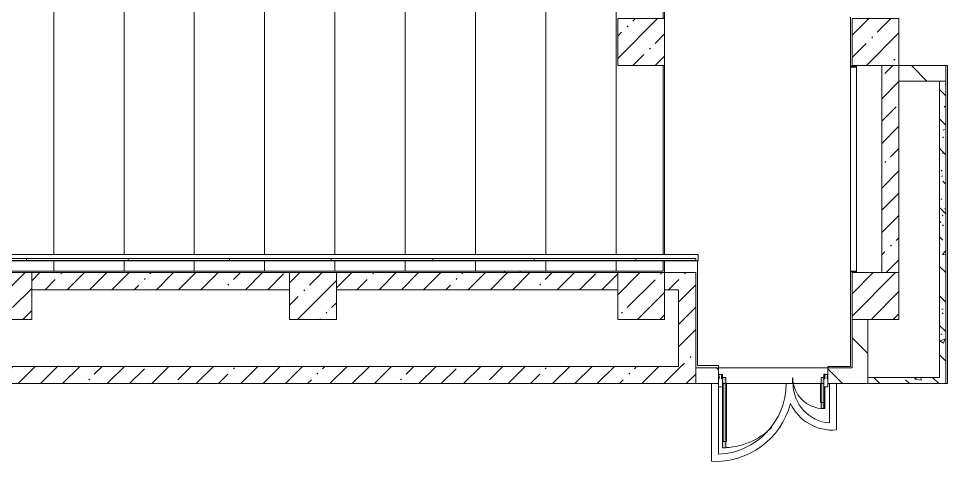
# Model space of a CAD drawing. Header units: millimetres. Extents: x 81094 to 272713, y -8553 to 29000.
# Drawn here: x 168043 to 179934, y 12785 to 18450 of the extents above; entities that cross this region are included whole.
import ezdxf

# ---------------------------------------------------------------- set-up
doc = ezdxf.new("R2010")
doc.units = ezdxf.units.MM
doc.linetypes.add('200_ШТРИХ__ш1_п0_6_', pattern=[800, 500, -300])
for name, color, linetype, lineweight, true_color in [('A-DETL-GENF-2', 7, 'Continuous', 5, 0xe2e2e2), ('A-DETL-GENF-4', 7, 'Continuous', 5, 0xaaaaaa), ('A-DOOR-5', 7, 'Continuous', 5, 0xaaaaaa), ('A-FLOR-1', 7, 'Continuous', 5, 0xaaaaaa), ('A-WALL-PATT-1', 7, 'Continuous', 5, 0x787878), ('I-WALL-5', 7, 'Continuous', 5, 0x787878)]:
    doc.layers.add(name, color=color, linetype=linetype, lineweight=lineweight, true_color=true_color)
for name, color, linetype, lineweight in [('A-DETL-MBND-1', 7, '200_ШТРИХ__ш1_п0_6_', 9), ('A-GLAZ-CWMG-2', 7, 'Continuous', 5), ('A-WALL', 7, 'Continuous', 9), ('A-WALL-5', 7, 'Continuous', 5), ('I-WALL-3', 7, 'Continuous', 5), ('S-COLS-1', 7, 'Continuous', 5), ('S-STRS-3', 7, 'Continuous', 5)]:
    doc.layers.add(name, color=color, linetype=linetype, lineweight=lineweight)
pattern_1 = [(45, (145702.9, 0), (-285.123, 285.123), []), (45, (145988.04, 0), (-285.123, 285.123), [504.031, -100.806, 16.764, -84.042])]
pattern_2 = [(135, (145702.9, 0), (-353.5534, -353.5534), [])]
pattern_3 = [(135, (145702.9, 0), (-377.171, -377.171), [533.4, -88.9, 17.78, -88.9]), (135, (145702.9, 376.94), (-377.171, -377.171), []), (50, (145702.9, 0), (637.6445, -55.7866), [66.675, -733.425]), (355, (145702.9, 0), (-123.349, 668.699), [53.34, -586.74]), (100.451, (145756.05, -4.65), (514.299, 612.908), [56.665, -623.315]), (46.184, (145702.9, 177.8), (948.776, -147.15), [100.012, -1100.137]), (96.636, (145782, 165.5), (830.91, 865.997), [84.998, -934.973]), (351.184, (145702.9, 177.8), (830.918, 865.988), [80.01, -880.11]), (21, (145791.8, 133.35), (530.6506, -357.928), [66.675, -733.425]), (326, (145791.8, 133.35), (216.308, 644.658), [53.34, -586.74]), (71.451, (145836.04, 103.5), (746.96, 286.724), [56.665, -623.315]), (37.5, (145702.92, 0), (10.8105, 295.9426), [16.764, -562.864, 16.764, -578.866, -588.962]), (37.5, (145702.92, 0), (10.8105, 295.9426), [-1175.258, 16.764, -572.198]), (7.5, (145702.9, 0), (233.8692, 350.6318), [16.764, -322.834, 16.764, -549.529, -224.472]), (7.5, (145702.9, 0), (233.8692, 350.6318), [-905.891, 16.764, -207.708]), (327.5, (145504.67, 0), (474.5678, -20.0513), [16.764, -205.486, 16.764, -676.656, -920.115]), (327.5, (145504.67, 0), (474.5678, -20.0513), [-915.67, 16.764, -903.351]), (317.5, (145415.77, 0), (518.452, 88.9934), [16.764, -272.161, 16.764, -443.738, -653.415]), (317.5, (145415.77, 0), (518.452, 88.9934), [-749.427, 16.764, -636.651])]

# ---------------------------------------------------------------- blocks, each defined once
blk = doc.blocks.new('BSC_Колонна _Прямоугольная - 600х600-V61-2_7_3_птичка')
at = {"layer": 'S-COLS-1'}
h = blk.add_hatch(dxfattribs=at)
h.set_pattern_fill('FP_83', color=256, style=0, pattern_type=2)
h.set_pattern_definition([(45, (-26110, -14900), (-285.123, 285.123), []), (45, (-25824.88, -14900), (-285.123, 285.123), [504.031, -100.806, 16.764, -84.042])])
h.paths.add_polyline_path([(-300, -300), (300, -300), (300, 300), (-300, 300)])
for p, q in [((300, 300), (-300, 300)), ((-300, 300), (-300, -300)), ((300, -300), (300, 300)), ((-300, -300), (300, -300))]:
    blk.add_line(p, q, dxfattribs=at)
blk = doc.blocks.new('BSC_Колонна _Прямоугольная - 600х600-V92-2_7_3_птичка')
at = {"layer": 'S-COLS-1'}
h = blk.add_hatch(dxfattribs=at)
h.set_pattern_fill('FP_120', color=256, style=0, pattern_type=2)
h.set_pattern_definition([(45, (-33310, -18150), (-285.123, 285.123), []), (45, (-33024.88, -18150), (-285.123, 285.123), [504.031, -100.806, 16.764, -84.042])])
h.paths.add_polyline_path([(-300, -300), (300, -300), (300, 300), (-300, 300), (-300, 12)])
for p, q in [((300, 300), (-300, 300)), ((-300, 300), (-300, -300)), ((300, -300), (300, 300)), ((-300, -300), (300, -300))]:
    blk.add_line(p, q, dxfattribs=at)
blk = doc.blocks.new('BSC_Колонна _Прямоугольная - 600х600-V102-2_7_3_птичка')
at = {"layer": 'S-COLS-1'}
h = blk.add_hatch(dxfattribs=at)
h.set_pattern_fill('FP_124', color=256, style=0, pattern_type=2)
h.set_pattern_definition([(45, (-33310, -14900), (-285.123, 285.123), []), (45, (-33024.88, -14900), (-285.123, 285.123), [504.031, -100.806, 16.764, -84.042])])
h.paths.add_polyline_path([(-300, -300), (300, -300), (300, 300), (-300, 300), (-300, -208)])
for p, q in [((300, 300), (-300, 300)), ((-300, 300), (-300, -300)), ((300, -300), (300, 300)), ((-300, -300), (300, -300))]:
    blk.add_line(p, q, dxfattribs=at)
blk = doc.blocks.new('BSC_Колонна _Прямоугольная - 600х600-V113-2_7_3_птичка')
at = {"layer": 'S-COLS-1'}
h = blk.add_hatch(dxfattribs=at)
h.set_pattern_fill('FP_134', color=256, style=0, pattern_type=2)
h.set_pattern_definition([(45, (-30310, -14900), (-285.123, 285.123), []), (45, (-30024.88, -14900), (-285.123, 285.123), [504.031, -100.806, 16.764, -84.042])])
h.paths.add_polyline_path([(-300, -300), (300, -300), (300, 300), (-300, 300)])
for p, q in [((300, 300), (-300, 300)), ((-300, 300), (-300, -300)), ((300, -300), (300, 300)), ((-300, -300), (300, -300))]:
    blk.add_line(p, q, dxfattribs=at)
blk = doc.blocks.new('BSC_Колонна _Прямоугольная - 600х600-V144-2_7_3_птичка')
at = {"layer": 'S-COLS-1'}
h = blk.add_hatch(dxfattribs=at)
h.set_pattern_fill('FP_163', color=256, style=0, pattern_type=2)
h.set_pattern_definition([(45, (-22210, -14900), (-285.123, 285.123), []), (45, (-21924.88, -14900), (-285.123, 285.123), [504.031, -100.806, 16.764, -84.042])])
h.paths.add_polyline_path([(-300, -300), (300, -300), (300, 300), (-300, 300)])
for p, q in [((300, 300), (-300, 300)), ((-300, 300), (-300, -300)), ((300, -300), (300, 300)), ((-300, -300), (300, -300))]:
    blk.add_line(p, q, dxfattribs=at)
blk = doc.blocks.new('Прямоугольный импост - Импост структурный с накладкой - 160мм Темный-32479175-2_7_3_птичка')
at = {"layer": 'A-GLAZ-CWMG-2'}
for p, q in [((-50, 40), (-50, 140)), ((-50, 140), (0, 140)), ((0, 140), (0, 40)), ((-40, 40), (-50, 40)), ((-50, -17), (-50, 0)), ((-50, 0), (-40, 0)), ((-40, 0), (-40, 40)), ((-10, 40), (-10, 0)), ((0, 40), (-10, 40)), ((-10, 0), (0, 0)), ((0, 0), (0, -17)), ((0, -17), (-50, -17))]:
    blk.add_line(p, q, dxfattribs=at)
blk = doc.blocks.new('Дверь_Витражная_остекление_ - Д-39_л_ Актовый-32481803-2_7_3_птичка')
at = {"layer": 'A-DETL-GENF-2'}
for points in [[(605, 920), (605, 20), (650, 20), (650, 920)], [(-660, 420), (-660, 140), (-650, 140), (-650, 40), (-660, 40), (-660, 20), (-615, 20), (-615, 420)]]:
    blk.add_hatch(color=256, dxfattribs=at).paths.add_polyline_path(points)
at = {"layer": 'A-DETL-GENF-4'}
for p, q in [((596, 840), (596, 100)), ((650, 920), (605, 920)), ((605, 920), (605, 20)), ((650, 920), (605, 920)), ((605, 920), (605, 20)), ((650, 840), (605, 840)), ((640, 840), (640, 100)), ((650, 920), (650, 140)), ((650, 140), (650, 920)), ((-660, 420), (-615, 420)), ((-660, 420), (-660, 140)), ((-615, 420), (-660, 420)), ((-660, 420), (-660, 140)), ((-615, 420), (-615, 20)), ((-615, 20), (-615, 420)), ((-660, 340), (-615, 340)), ((-650, 340), (-650, 140)), ((-606, 340), (-606, 100)), ((-650, 100), (-615, 100)), ((-615, 20), (-650, 20)), ((-650, 20), (-615, 20)), ((650, 100), (605, 100)), ((605, 20), (650, 20)), ((605, 20), (650, 20)), ((650, 40), (650, 20)), ((650, 20), (650, 40))]:
    blk.add_line(p, q, dxfattribs=at)
at = {"layer": 'A-DOOR-5'}
for p, q in [((650, 920), (650, 140)), ((-650, 420), (-650, 140)), ((-650, 20), (-660, 20)), ((-660, 20), (-660, -20)), ((-650, 40), (-650, 20)), ((-650, -20), (-650, 20)), ((650, 40), (650, 20)), ((660, 20), (650, 20)), ((650, 20), (650, -20)), ((660, -20), (660, 20)), ((-660, -20), (-650, -20)), ((650, -20), (660, -20))]:
    blk.add_line(p, q, dxfattribs=at)
for centre, radius, start, end in [((650, 20), 900, 90, 134.8292), ((-650, 20), 400, 360, 90), ((650, 20), 900, 174.8223, 180)]:
    blk.add_arc(centre, radius, start, end, dxfattribs=at)
blk = doc.blocks.new('Прямоугольный импост - Импост структурный с накладкой - 160мм Темный-32479277-2_7_3_птичка')
at = {"layer": 'A-GLAZ-CWMG-2'}
for p, q in [((0, 140), (-50, 140)), ((-50, 140), (-50, 40)), ((0, 40), (0, 140)), ((-50, 40), (-40, 40)), ((-40, 0), (-50, 0)), ((-50, 0), (-50, -17)), ((-40, 40), (-40, 0)), ((-10, 0), (-10, 40)), ((-10, 40), (0, 40)), ((0, 0), (-10, 0)), ((0, -17), (0, 0)), ((-50, -17), (0, -17))]:
    blk.add_line(p, q, dxfattribs=at)
blk = doc.blocks.new('Перекрытия 2 - Перекрытия 4-32990152-2_7_3_птичка')
at = {"layer": 'S-STRS-3'}
for p, q in [((21910, 19180), (22510, 19180)), ((21910, 19180), (21910, 15411)), ((22810, 19180), (23410, 19180)), ((22810, 15411), (22810, 19180)), ((23710, 19180), (24310, 19180)), ((23710, 15411), (23710, 19180)), ((24610, 19180), (25210, 19180)), ((24610, 15411), (24610, 19180)), ((25510, 19180), (26110, 19180)), ((25510, 15411), (25510, 19180)), ((26410, 19180), (27010, 19180)), ((26410, 15411), (26410, 19180)), ((27310, 19180), (27910, 19180)), ((27310, 15411), (27310, 19180)), ((28210, 19180), (28810, 19180)), ((28210, 15411), (28210, 19180)), ((29110, 19180), (29710, 19180)), ((29110, 15411), (29110, 19180)), ((30010, 19180), (30610, 19180)), ((30010, 15411), (30010, 19180)), ((30610, 18430), (30610, 19180)), ((30610, 15411), (30610, 17830)), ((21910, 15330), (21910, 15200)), ((22810, 15200), (22810, 15330)), ((23710, 15200), (23710, 15330)), ((24610, 15200), (24610, 15330)), ((25510, 15200), (25510, 15330)), ((26410, 15200), (26410, 15330)), ((27310, 15200), (27310, 15330)), ((28210, 15200), (28210, 15330)), ((29110, 15200), (29110, 15330)), ((30010, 15200), (30010, 15330)), ((30610, 15200), (30610, 15330)), ((22810, 15200), (21910, 15200)), ((23710, 15200), (22810, 15200)), ((24610, 15200), (23710, 15200)), ((25510, 15200), (24610, 15200)), ((26410, 15200), (25510, 15200)), ((27310, 15200), (26410, 15200)), ((28210, 15200), (27310, 15200)), ((29110, 15200), (28210, 15200)), ((30010, 15200), (29110, 15200)), ((30610, 15200), (30010, 15200))]:
    blk.add_line(p, q, dxfattribs=at)
blk = doc.blocks.new('Стены наклон_ амфитеатр - Стены наклон_ амфитеатр-32992696-2_7_3_птичка')
at = {"layer": 'A-WALL-PATT-1'}
h = blk.add_hatch(dxfattribs=at)
h.set_pattern_fill('FP_195', color=256, style=0, pattern_type=2)
h.set_pattern_definition([(0, (26444.5, 15393.4), (0, 246.1), []), (90, (26444.5, 15393.4), (-1300, 8e-14), [])])
h.paths.add_polyline_path([(31010, 15354), (31010, 15381), (21879, 15381), (21879, 15354), (30993, 15354)])
at = {"layer": 'A-WALL-5'}
for p, q in [((31041, 15431), (21879, 15431)), ((21879, 15431), (21879, 15381)), ((21879, 15381), (31010, 15381)), ((21879, 15354), (21879, 15381)), ((21879, 15350), (21879, 15354)), ((31010, 15354), (21879, 15354)), ((31010, 15350), (21879, 15350)), ((31010, 15381), (31010, 15350)), ((31010, 15350), (31041, 15350)), ((31041, 15350), (31041, 15431))]:
    blk.add_line(p, q, dxfattribs=at)
blk = doc.blocks.new('BSC_Колонна _Прямоугольная - 600х600-V200-2_7_3_птичка')
at = {"layer": 'S-COLS-1'}
h = blk.add_hatch(dxfattribs=at)
h.set_pattern_fill('FP_196', color=256, style=0, pattern_type=2)
h.set_pattern_definition([(45, (-30310, -18150), (-285.123, 285.123), []), (45, (-30024.88, -18150), (-285.123, 285.123), [504.031, -100.806, 16.764, -84.042])])
h.paths.add_polyline_path([(-300, -300), (300, -300), (300, 300), (-300, 300)])
for p, q in [((300, 300), (-300, 300)), ((-300, 300), (-300, -300)), ((300, -300), (300, 300)), ((-300, -300), (300, -300))]:
    blk.add_line(p, q, dxfattribs=at)

msp = doc.modelspace()

# ---------------------------------------------------------------- hatches: boundary and pattern name
at = {"layer": 'I-WALL-3'}
h = msp.add_hatch(dxfattribs=at)
h.set_pattern_fill('FP_85', color=256, style=0, pattern_type=2)
h.set_pattern_definition(pattern_1)
h.paths.add_polyline_path([(179294.8, 15200), (179312.9, 15200), (179312.9, 17850), (179092.9, 17850), (179092.9, 15200)])
h = msp.add_hatch(dxfattribs=at)
h.set_pattern_fill('FP_88', color=256, style=0, pattern_type=2)
h.set_pattern_definition(pattern_2)
h.paths.add_polyline_path([(179832.9, 17650), (179912.9, 17650), (179912.9, 17850), (179312.9, 17850), (179312.9, 17650), (179805.5, 17650)])
h = msp.add_hatch(dxfattribs=at)
h.set_pattern_fill('FP_85', color=256, style=0, pattern_type=2)
h.set_pattern_definition(pattern_1)
h.paths.add_polyline_path([(176312.9, 14980), (176492.9, 14980), (176492.9, 15200), (176312.9, 15196.3)])
h.paths.add_polyline_path([(172385.3, 14980), (175712.9, 14980), (175712.9, 15200), (172112.9, 15200), (172112.9, 14980)])
h.paths.add_polyline_path([(161572.9, 14980), (163813.2, 14980), (163813.2, 15200), (160022.9, 15200), (160022.9, 14980), (161372.9, 14980)])
h.paths.add_polyline_path([(171512.9, 14980), (171512.9, 15200), (168212.9, 15200), (168212.9, 14980), (168675.2, 14980)])
h.paths.add_polyline_path([(164413.2, 14980), (167612.9, 14980), (167612.9, 15200), (164413.2, 15200)])
h = msp.add_hatch(dxfattribs=at)
h.set_pattern_fill('FP_85', color=256, style=0, pattern_type=2)
h.set_pattern_definition(pattern_1)
h.paths.add_polyline_path([(176492.9, 13780), (176712.9, 13780), (176712.9, 15200), (176492.9, 15200), (176492.9, 14000)])
h = msp.add_hatch(dxfattribs=at)
h.set_pattern_fill('FP_88', color=256, style=0, pattern_type=2)
h.set_pattern_definition(pattern_2)
h.paths.add_polyline_path([(178877.9, 13780), (178912.9, 13780), (178912.9, 14600), (178712.9, 14600), (178712.9, 13780)])
h = msp.add_hatch(dxfattribs=at)
h.set_pattern_fill('FP_85', color=256, style=0, pattern_type=2)
h.set_pattern_definition(pattern_1)
h.paths.add_polyline_path([(176095.4, 13780), (176492.9, 13780), (176492.9, 14000), (165912.9, 14000), (165912.9, 13780), (172385.3, 13780)])
h = msp.add_hatch(dxfattribs=at)
h.set_pattern_fill('FP_88', color=256, style=0, pattern_type=2)
h.set_pattern_definition(pattern_2)
h.paths.add_polyline_path([(178712.9, 13780), (178712.9, 13980), (178402.9, 13980), (178402.9, 13780)])
h.paths.add_polyline_path([(176712.9, 13780), (177002.9, 13780), (177002.9, 13980), (176712.9, 13980)])
at = {"layer": 'I-WALL-5'}
h = msp.add_hatch(dxfattribs=at)
h.set_pattern_fill('FP_98', color=256, style=0, pattern_type=2)
h.set_pattern_definition(pattern_3)
h.paths.add_polyline_path([(179912.9, 13780), (179912.9, 17650), (179832.9, 17650), (179832.9, 13780)])
h = msp.add_hatch(dxfattribs=at)
h.set_pattern_fill('FP_98', color=256, style=0, pattern_type=2)
h.set_pattern_definition(pattern_3)
h.paths.add_polyline_path([(178912.9, 13780), (179832.9, 13780), (179832.9, 13860), (178912.9, 13860)])

# ---------------------------------------------------------------- linework, layer by layer
at = {"layer": 'A-DETL-MBND-1'}
for p, q in [((174262.9, 15203), (174262.9, 15220)), ((174462.9, 15220), (174462.9, 15203))]:
    msp.add_line(p, q, dxfattribs=at)
at = {"layer": 'A-FLOR-1'}
for p, q in [((176312.9, 20590), (176312.9, 18450)), ((178692.9, 17840), (178692.9, 18470)), ((176312.9, 17850), (176312.9, 15430.8)), ((179912.9, 17850), (179933.9, 17850)), ((179933.9, 17850), (179933.9, 13780)), ((176312.9, 15350), (176312.9, 15200)), ((176732.9, 15350), (176732.9, 14011)), ((176312.9, 15203.4), (160013, 15203.4)), ((178692.9, 14000), (178692.9, 15210)), ((176732.9, 14011), (177002.9, 14011)), ((177002.9, 14011), (177002.9, 13980)), ((178402.9, 13980), (178402.9, 14000)), ((178402.9, 14000), (178692.9, 14000)), ((176913.2, 13780), (176913.2, 12786.3)), ((177003.2, 12875.9), (177003.2, 13740)), ((177052.9, 13780), (178352.9, 13780)), ((178423.2, 13780), (178423.2, 13276.6)), ((178513.2, 13187.1), (178513.2, 13780)), ((179933.9, 13780), (179912.9, 13780))]:
    msp.add_line(p, q, dxfattribs=at)
for centre, radius, start, end in [((176963.2, 13780), 905, 272.53324, 0), ((178463.2, 13780), 505, 180, 265.45696), ((176963.2, 13780), 995, 267.1196, 345.20242), ((178463.2, 13780), 595, 205.28402, 274.82046)]:
    msp.add_arc(centre, radius, start, end, dxfattribs=at)
at = {"layer": 'A-WALL'}
for p, q in [((178705.4, 17840), (178705.4, 17830)), ((178717.9, 17840), (178717.9, 17830)), ((179312.9, 17650), (179312.9, 17850)), ((179912.9, 17650), (179832.9, 17650)), ((178705.4, 15220), (178705.4, 15210)), ((178717.9, 15220), (178717.9, 15210)), ((176712.9, 13780), (176712.9, 13980))]:
    msp.add_line(p, q, dxfattribs=at)
at = {"layer": 'I-WALL-3'}
for p, q in [((178767.9, 17840), (178692.9, 17840)), ((178692.9, 15210), (178692.9, 17840)), ((178767.9, 17840), (178767.9, 15210)), ((179092.9, 17850), (179092.9, 15200)), ((179912.9, 17850), (179312.9, 17850)), ((179912.9, 13780), (179912.9, 17850)), ((178692.9, 17830), (178767.9, 17830)), ((179312.9, 15200), (179312.9, 17650)), ((179312.9, 17650), (179832.9, 17650)), ((179832.9, 17650), (179832.9, 13860)), ((171512.9, 15200), (168212.9, 15200)), ((175712.9, 15200), (172112.9, 15200)), ((176712.9, 15200), (176312.9, 15200)), ((176712.9, 13980), (176712.9, 15200)), ((178692.9, 15220), (178767.9, 15220)), ((178692.9, 15210), (178767.9, 15210)), ((168212.9, 14980), (171512.9, 14980)), ((172112.9, 14980), (175712.9, 14980)), ((176312.9, 14980), (176492.9, 14980)), ((176492.9, 14980), (176492.9, 14000)), ((178712.9, 14600), (178712.9, 13980)), ((178912.9, 14600), (178912.9, 13780)), ((176492.9, 14000), (165912.9, 14000)), ((176712.9, 13980), (178712.9, 13980)), ((177002.9, 13780), (177002.9, 13980)), ((178402.9, 13980), (178402.9, 13780)), ((179832.9, 13860), (178912.9, 13860)), ((165912.9, 13780), (177002.9, 13780)), ((178402.9, 13780), (179912.9, 13780))]:
    msp.add_line(p, q, dxfattribs=at)

# ---------------------------------------------------------------- block references
at = {"layer": 'A-DOOR-5', "rotation": 180}
msp.add_blockref('Дверь_Витражная_остекление_ - Д-39_л_ Актовый-32481803-2_7_3_птичка', (177702.9, 13880), dxfattribs=at)
at = {"layer": 'A-GLAZ-CWMG-2', "rotation": 180}
msp.add_blockref('Прямоугольный импост - Импост структурный с накладкой - 160мм Темный-32479277-2_7_3_птичка', (177002.9, 13880), dxfattribs=at)
at = {"layer": 'A-GLAZ-CWMG-2', "extrusion": (0, 0, -1), "rotation": 180}
msp.add_blockref('Прямоугольный импост - Импост структурный с накладкой - 160мм Темный-32479175-2_7_3_птичка', (-178402.9, 13880), dxfattribs=at)
at = {"layer": 'A-WALL-5'}
msp.add_blockref('Стены наклон_ амфитеатр - Стены наклон_ амфитеатр-32992696-2_7_3_птичка', (145702.9, 0), dxfattribs=at)
at = {"layer": 'S-COLS-1'}
for name, p in [('BSC_Колонна _Прямоугольная - 600х600-V200-2_7_3_птичка', (176012.9, 18150)), ('BSC_Колонна _Прямоугольная - 600х600-V92-2_7_3_птичка', (179012.9, 18150)), ('BSC_Колонна _Прямоугольная - 600х600-V144-2_7_3_птичка', (167912.9, 14900)), ('BSC_Колонна _Прямоугольная - 600х600-V61-2_7_3_птичка', (171812.9, 14900)), ('BSC_Колонна _Прямоугольная - 600х600-V113-2_7_3_птичка', (176012.9, 14900)), ('BSC_Колонна _Прямоугольная - 600х600-V102-2_7_3_птичка', (179012.9, 14900))]:
    msp.add_blockref(name, p, dxfattribs=at)
at = {"layer": 'S-STRS-3'}
msp.add_blockref('Перекрытия 2 - Перекрытия 4-32990152-2_7_3_птичка', (145682.9, 20), dxfattribs=at)

doc.saveas('drawing.dxf')
